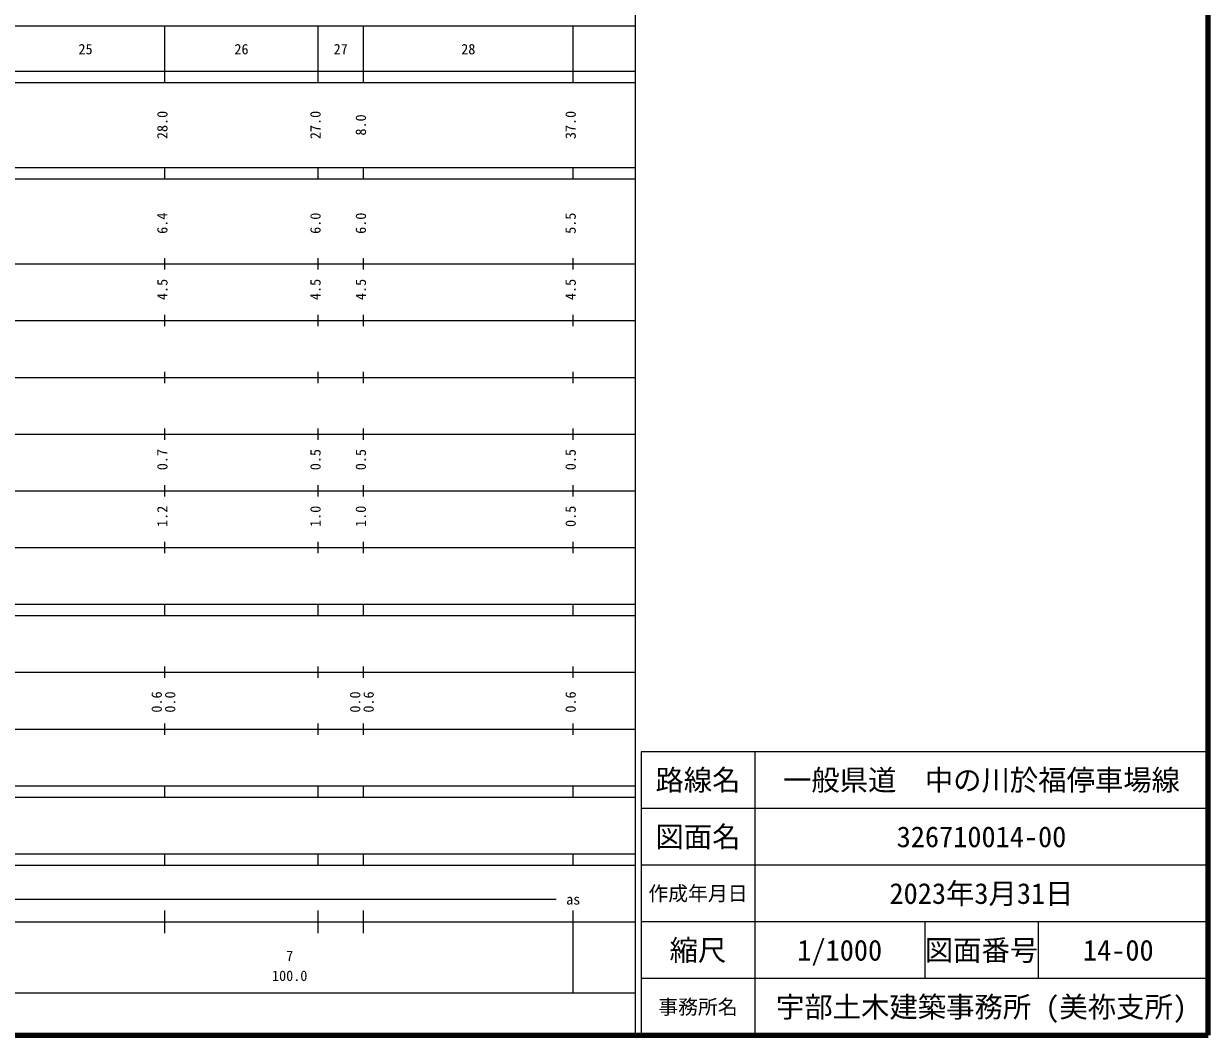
# Model space of a CAD drawing. Units: millimetres on the paper, enlarged 1000 times. Extents: x 40000 to 680000, y 20000 to 380000.
# Drawn here: x 471091 to 680000, y 20000 to 198357 of the extents above; entities that cross this region are included whole.
import ezdxf
from ezdxf.enums import TextEntityAlignment as Align

# ---------------------------------------------------------------- set-up
doc = ezdxf.new("R2010")
doc.units = ezdxf.units.MM
doc.header["$LTSCALE"] = 1000
for name, color, linetype, lineweight in [('M-TTL', 2, 'Continuous', 140), ('M-TTL-BAND', 7, 'Continuous', 13), ('M-TTL-FRAM', 2, 'Continuous', 25), ('M-TTL-LINE', 7, 'Continuous', 25)]:
    doc.layers.add(name, color=color, linetype=linetype, lineweight=lineweight)
doc.layers.add('M-TTL-TXT', color=7, linetype='Continuous')
doc.styles.add('ＭＳ ゴシック', font='')
doc.styles.get('ＭＳ ゴシック').set_extended_font_data('MS Gothic')

msp = doc.modelspace()

# ---------------------------------------------------------------- linework, layer by layer
at = {"layer": 'M-TTL'}
for p, q in [((680000, 20000), (680000, 380000)), ((40000, 20000), (680000, 20000))]:
    msp.add_line(p, q, dxfattribs=at)
at = {"layer": 'M-TTL-BAND'}
for p, q in [((579000, 20000), (579000, 370000)), ((68000, 198000), (579000, 198000)), ((496000, 188000), (496000, 198000)), ((523000, 188000), (523000, 198000)), ((531000, 188000), (531000, 198000)), ((568000, 188000), (568000, 198000)), ((40000, 190000), (579000, 190000)), ((40000, 188000), (579000, 188000)), ((40000, 173000), (579000, 173000)), ((496000, 171000), (496000, 173000)), ((523000, 171000), (523000, 173000)), ((531000, 171000), (531000, 173000)), ((568000, 171000), (568000, 173000)), ((40000, 171000), (579000, 171000)), ((496000, 155000), (496000, 157000)), ((523000, 155000), (523000, 157000)), ((531000, 155000), (531000, 157000)), ((568000, 155000), (568000, 157000)), ((40000, 156000), (579000, 156000)), ((496000, 145000), (496000, 147000)), ((523000, 145000), (523000, 147000)), ((531000, 145000), (531000, 147000)), ((568000, 145000), (568000, 147000)), ((46000, 146000), (579000, 146000)), ((52000, 136000), (579000, 136000)), ((496000, 135000), (496000, 137000)), ((523000, 135000), (523000, 137000)), ((531000, 135000), (531000, 137000)), ((568000, 135000), (568000, 137000)), ((46000, 126000), (579000, 126000)), ((496000, 125000), (496000, 127000)), ((523000, 125000), (523000, 127000)), ((531000, 125000), (531000, 127000)), ((568000, 125000), (568000, 127000)), ((496000, 115000), (496000, 117000)), ((523000, 115000), (523000, 117000)), ((531000, 115000), (531000, 117000)), ((568000, 115000), (568000, 117000)), ((52000, 116000), (579000, 116000)), ((496000, 105000), (496000, 107000)), ((523000, 105000), (523000, 107000)), ((531000, 105000), (531000, 107000)), ((568000, 105000), (568000, 107000)), ((46000, 106000), (579000, 106000)), ((40000, 96000), (579000, 96000)), ((496000, 94000), (496000, 96000)), ((523000, 94000), (523000, 96000)), ((531000, 94000), (531000, 96000)), ((568000, 94000), (568000, 96000)), ((40000, 94000), (579000, 94000)), ((49000, 84000), (579000, 84000)), ((496000, 83000), (496000, 85000)), ((523000, 83000), (523000, 85000)), ((531000, 83000), (531000, 85000)), ((568000, 83000), (568000, 85000)), ((40000, 74000), (579000, 74000)), ((496000, 73000), (496000, 75000)), ((523000, 73000), (523000, 75000)), ((531000, 73000), (531000, 75000)), ((568000, 73000), (568000, 75000)), ((40000, 64000), (579000, 64000)), ((496000, 62000), (496000, 64000)), ((523000, 62000), (523000, 64000)), ((531000, 62000), (531000, 64000)), ((568000, 62000), (568000, 64000)), ((40000, 62000), (579000, 62000)), ((40000, 52000), (579000, 52000)), ((496000, 50000), (496000, 52000)), ((523000, 50000), (523000, 52000)), ((531000, 50000), (531000, 52000)), ((568000, 50000), (568000, 52000)), ((40000, 50000), (579000, 50000)), ((71000, 44000), (565000, 44000)), ((496000, 38000), (496000, 42000)), ((523000, 38000), (523000, 42000)), ((531000, 38000), (531000, 42000)), ((568000, 27500), (568000, 42000)), ((40000, 40000), (579000, 40000)), ((68000, 27500), (579000, 27500))]:
    msp.add_line(p, q, dxfattribs=at)
at = {"layer": 'M-TTL-FRAM'}
for p, q in [((680000, 70000), (580000, 70000)), ((580000, 70000), (580000, 20000))]:
    msp.add_line(p, q, dxfattribs=at)
at = {"layer": 'M-TTL-LINE'}
for p, q in [((600000, 70000), (600000, 20000)), ((680000, 60000), (580000, 60000)), ((680000, 50000), (580000, 50000)), ((680000, 40000), (580000, 40000)), ((630000, 40000), (630000, 30000)), ((650000, 40000), (650000, 30000)), ((680000, 30000), (580000, 30000))]:
    msp.add_line(p, q, dxfattribs=at)

# ---------------------------------------------------------------- texts
at = {"layer": 'M-TTL-BAND', "style": 'ＭＳ ゴシック'}
for s, p in [('25', (482000, 192405)), ('26', (509500, 192405)), ('27', (527000, 192405)), ('28', (549500, 192405)), ('as', (568000, 42500)), ('7', (518000, 32523)), ('100.0', (518000, 29033))]:
    msp.add_text(s, height=1833, dxfattribs=at).set_placement(p, align=Align.BOTTOM_CENTER)
for s, p in [('28.0', (497000, 180500)), ('27.0', (524000, 180500)), ('8.0', (532000, 180500)), ('37.0', (569000, 180500)), ('6.4', (497000, 163174)), ('6.0', (524000, 163174)), ('6.0', (532000, 163174)), ('5.5', (569000, 163174)), ('4.5', (497000, 151500)), ('4.5', (524000, 151500)), ('4.5', (532000, 151500)), ('4.5', (569000, 151500)), ('0.7', (497000, 121500)), ('0.5', (524000, 121500)), ('0.5', (532000, 121500)), ('0.5', (569000, 121500)), ('1.2', (497000, 111500)), ('1.0', (524000, 111500)), ('1.0', (532000, 111500)), ('0.5', (569000, 111500)), ('0.6', (496000, 78764)), ('0.0', (498370, 78764)), ('0.0', (531000, 78764)), ('0.6', (533370, 78764)), ('0.6', (569000, 78764))]:
    msp.add_text(s, height=1833, rotation=90, dxfattribs=at).set_placement(p, align=Align.BOTTOM_CENTER)
at = {"layer": 'M-TTL-TXT', "style": 'ＭＳ ゴシック'}
for s, height, p in [('路線名', 3666, (590000, 65000)), ('路線名', 3666, (590000, 65000)), ('一般県道\u3000中の川於福停車場線', 3666, (640000, 65000)), ('図面名', 3666, (590000, 55000)), ('図面名', 3666, (590000, 55000)), ('326710014-00', 3666, (640000, 55000)), ('作成年月日', 2566, (590000, 45000)), ('作成年月日', 2566, (590000, 45000)), ('2023年3月31日', 3666, (640000, 45000)), ('縮尺', 3666, (590000, 35000)), ('縮尺', 3666, (590000, 35000)), ('1/1000', 3666, (615000, 35000)), ('図面番号', 3666, (640000, 35000)), ('図面番号', 3666, (640000, 35000)), ('14-00', 3666, (664125, 35000)), ('宇部土木建築事務所 (美祢支所)', 3666, (640000, 25000)), ('事務所名', 2566, (590000, 25000)), ('事務所名', 2566, (590000, 25000))]:
    msp.add_text(s, height=height, dxfattribs=at).set_placement(p, align=Align.MIDDLE_CENTER)

doc.saveas('drawing.dxf')
